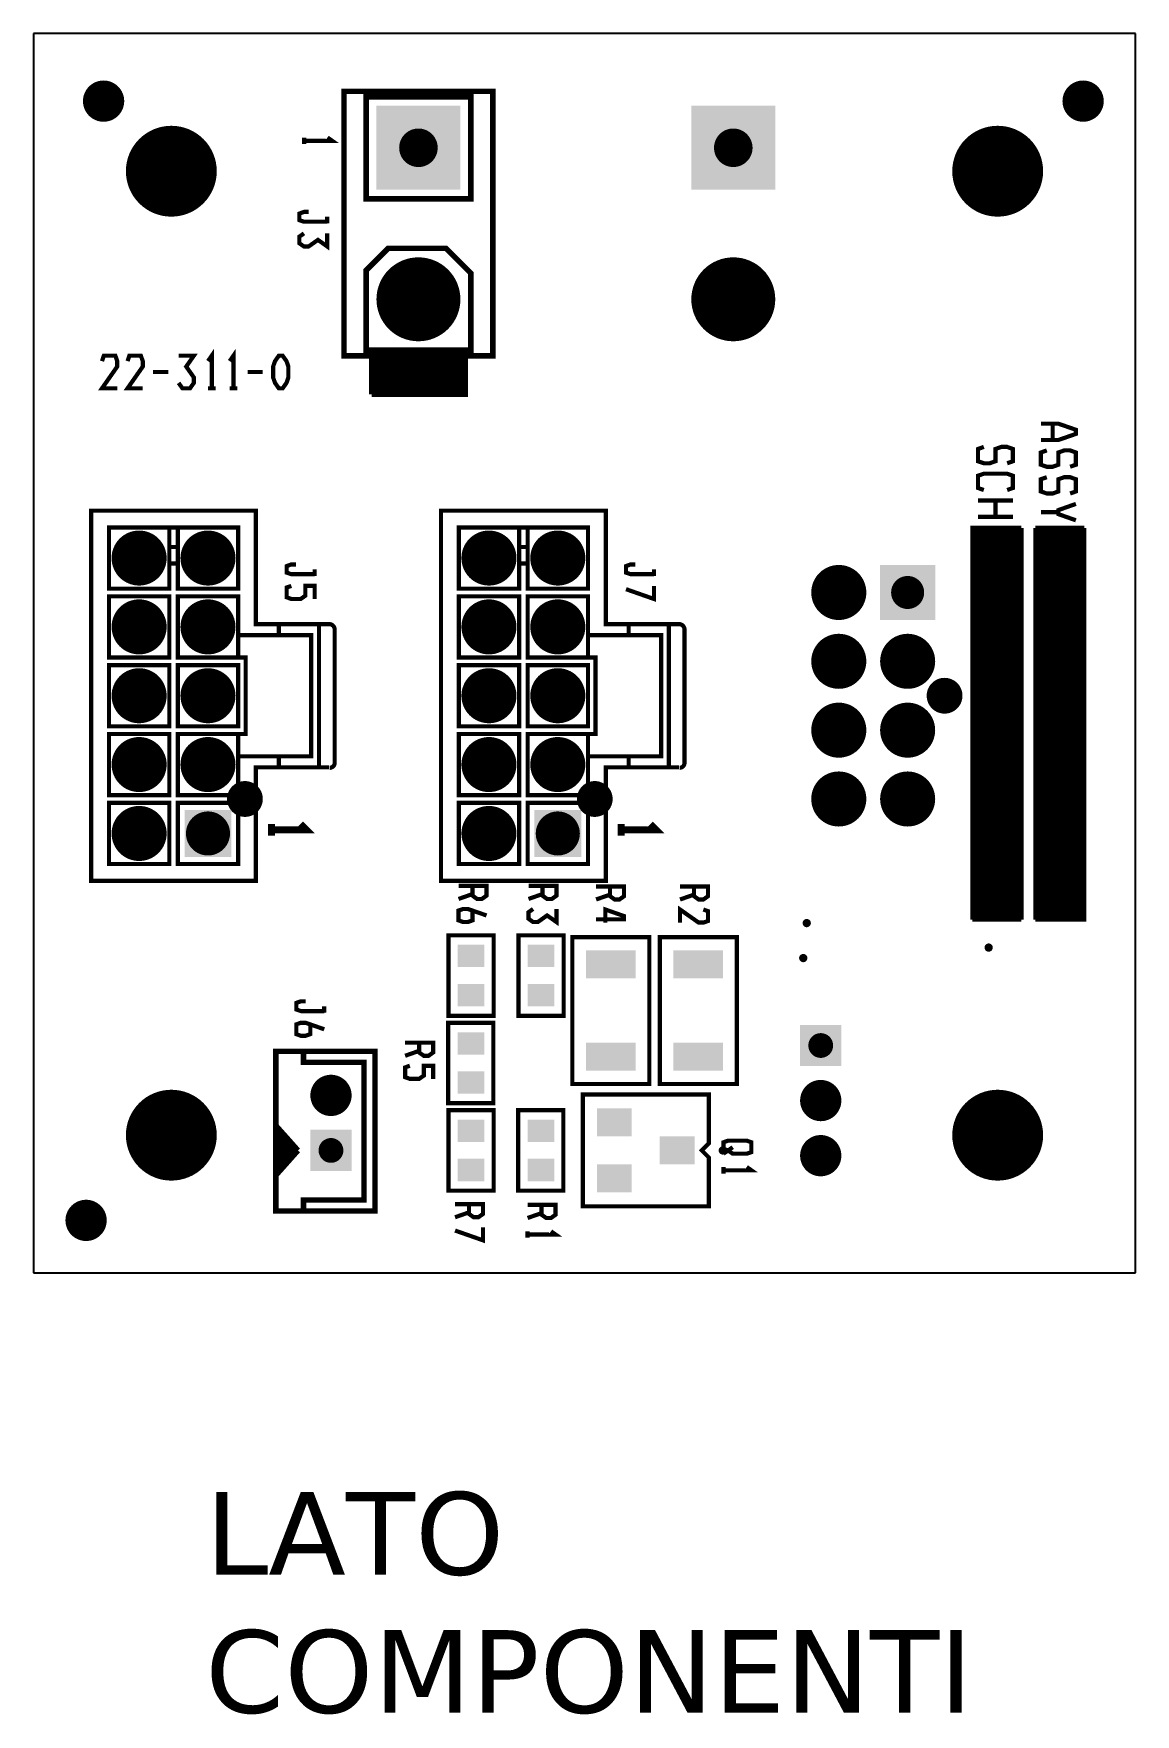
# Model space of a CAD drawing. Extents: x 0.1 to 86.4, y -32.2 to 28.9.
# Drawn here: x 0.1 to 40.1, y -32.2 to 28.9 of the extents above; entities that cross this region are included whole.
import ezdxf

# ---------------------------------------------------------------- set-up
doc = ezdxf.new("R2010")
doc.units = 0
doc.header["$MEASUREMENT"] = 0
doc.layers.get('0').update_dxf_attribs({"linetype": 'CONTINUOUS'})
for name, color, linetype in [('22-311-0_DRL', 1, 'CONTINUOUS'), ('22-311-0_SMT', 254, 'CONTINUOUS'), ('22-311-0_SST', 1, 'CONTINUOUS'), ('THRUHOLE_NPT', 11, 'CONTINUOUS'), ('THRUHOLE_TAP', 13, 'CONTINUOUS')]:
    doc.layers.add(name, color=color, linetype=linetype)
doc.styles.get("Standard").update_dxf_attribs({"font": 'verdana.ttf', "height": 3})

# ---------------------------------------------------------------- blocks, each defined once
blk = doc.blocks.new('ROUND_1')
at = {"const_width": 1.64973}
blk.add_lwpolyline([(-0.824864, 0, 1), (0.824864, 0, 1)], format="xyb", close=True, dxfattribs=at)
blk = doc.blocks.new('ROUND_6')
at = {"const_width": 0.65024}
blk.add_lwpolyline([(-0.32512, 0, 1), (0.32512, 0, 1)], format="xyb", close=True, dxfattribs=at)
blk = doc.blocks.new('ROUND_26')
at = {"const_width": 0.44958}
blk.add_lwpolyline([(-0.22479, 0, 1), (0.22479, 0, 1)], format="xyb", close=True, dxfattribs=at)
blk = doc.blocks.new('ROUND_27')
at = {"const_width": 0.59944}
blk.add_lwpolyline([(-0.29972, 0, 1), (0.29972, 0, 1)], format="xyb", close=True, dxfattribs=at)
blk = doc.blocks.new('ROUND_28')
at = {"const_width": 0.69977}
blk.add_lwpolyline([(-0.349884, 0, 1), (0.349884, 0, 1)], format="xyb", close=True, dxfattribs=at)
blk = doc.blocks.new('ROUND_29')
at = {"const_width": 0.8001}
blk.add_lwpolyline([(-0.40005, 0, 1), (0.40005, 0, 1)], format="xyb", close=True, dxfattribs=at)
blk = doc.blocks.new('ROUND_30')
at = {"const_width": 0.14986}
blk.add_lwpolyline([(-0.07493, 0, 1), (0.07493, 0, 1)], format="xyb", close=True, dxfattribs=at)
blk = doc.blocks.new('ROUND_3')
at = {"const_width": 0.7493}
blk.add_lwpolyline([(-0.37465, 0, 1), (0.37465, 0, 1)], format="xyb", close=True, dxfattribs=at)
blk = doc.blocks.new('SQUARE_4')
blk.add_solid([(0.7493, 0.7493), (0.7493, -0.7493), (-0.7493, 0.7493), (-0.7493, -0.7493)])
blk = doc.blocks.new('ROUND_5')
at = {"const_width": 0.99949}
blk.add_lwpolyline([(-0.499744, 0, 1), (0.499744, 0, 1)], format="xyb", close=True, dxfattribs=at)
blk = doc.blocks.new('SQUARE_7')
blk.add_solid([(0.99949, 0.99949), (0.99949, -0.99949), (-0.99949, 0.99949), (-0.99949, -0.99949)])
blk = doc.blocks.new('ROUND_8')
at = {"const_width": 1.524}
blk.add_lwpolyline([(-0.762, 0, 1), (0.762, 0, 1)], format="xyb", close=True, dxfattribs=at)
blk = doc.blocks.new('SQUARE_9')
blk.add_solid([(1.524, 1.524), (1.524, -1.524), (-1.524, 1.524), (-1.524, -1.524)])
blk = doc.blocks.new('SQUARE_10')
blk.add_solid([(0.84963, 0.84963), (0.84963, -0.84963), (-0.84963, 0.84963), (-0.84963, -0.84963)])
blk = doc.blocks.new('RECTANGLE_13')
blk.add_solid([(0.635, 0.508), (0.635, -0.508), (-0.635, 0.508), (-0.635, -0.508)])
blk = doc.blocks.new('RECTANGLE_14')
blk.add_solid([(0.4826, 0.4064), (0.4826, -0.4064), (-0.4826, 0.4064), (-0.4826, -0.4064)])
blk = doc.blocks.new('RECTANGLE_15')
blk.add_solid([(0.9017, 0.508), (0.9017, -0.508), (-0.9017, 0.508), (-0.9017, -0.508)])

msp = doc.modelspace()

# ---------------------------------------------------------------- linework, layer by layer
at = {"layer": '22-311-0_DRL'}
for p, q in [((40.102, 28.867), (0.105, 28.867)), ((0.105, 28.867), (0.105, -16.129)), ((40.102, -16.129), (40.102, 28.867)), ((0.105, -16.129), (8.995, -16.129)), ((8.995, -16.129), (40.102, -16.129))]:
    msp.add_line(p, q, dxfattribs=at)
at = {"layer": '22-311-0_SST'}
for points, const_width in [([(11.375, 17.171), (16.775, 17.171), (16.775, 26.772), (11.375, 26.772), (11.375, 17.171)], 0.201), ([(12.175, 22.87), (15.975, 22.87), (15.975, 26.571), (12.175, 26.571), (12.175, 22.87)], 0.201), ([(9.927, 24.859), (9.927, 25.095)], 0.152), ([(9.927, 24.976), (10.943, 24.976), (10.773, 25.095)], 0.152), ([(10.087, 22.393), (9.92, 22.393), (9.749, 22.332), (9.749, 22.096), (9.92, 22.037), (10.765, 22.037)], 0.152), ([(10.765, 21.976), (10.765, 22.215)], 0.152), ([(9.92, 21.613), (9.749, 21.494), (9.749, 21.257), (9.92, 21.138), (10.087, 21.138), (10.428, 21.377), (10.765, 21.138), (10.765, 21.613)], 0.152), ([(12.175, 17.371), (15.975, 17.371), (15.975, 20.17), (15.076, 21.072), (12.975, 21.072), (12.175, 20.272), (12.175, 17.371)], 0.201), ([(3.14, 15.987), (2.587, 15.987), (3.14, 16.777), (3.14, 16.975), (3.072, 17.173), (2.655, 17.173), (2.587, 16.975)], 0.152), ([(4.067, 15.987), (3.514, 15.987), (4.067, 16.777), (4.067, 16.975), (3.999, 17.173), (3.582, 17.173), (3.514, 16.975)], 0.152), ([(5.368, 16.185), (5.508, 15.987), (5.782, 15.987), (5.922, 16.185), (5.922, 16.383), (5.645, 16.777), (5.922, 17.173), (5.368, 17.173)], 0.152), ([(6.572, 15.987), (6.572, 17.173), (6.435, 16.975)], 0.152), ([(7.359, 15.987), (7.359, 17.173), (7.222, 16.975)], 0.152), ([(9.008, 15.987), (8.868, 16.185), (8.8, 16.383), (8.8, 16.777), (8.868, 16.975), (9.008, 17.173), (9.145, 17.173), (9.285, 16.975), (9.353, 16.777), (9.353, 16.383), (9.285, 16.185), (9.145, 15.987), (9.008, 15.987)], 0.152), ([(15.774, 17.171), (12.376, 17.171)], 0.201), ([(15.774, 17.171), (15.774, 15.771), (12.376, 15.771)], 0.201), ([(12.376, 17.171), (12.376, 15.771)], 0.201), ([(15.774, 17.018), (12.376, 17.018)], 0.201), ([(12.543, 17.171), (12.543, 15.771)], 0.201), ([(12.724, 17.171), (12.724, 15.771)], 0.201), ([(12.902, 17.171), (12.902, 15.771)], 0.201), ([(13.082, 17.171), (13.082, 15.771)], 0.201), ([(13.262, 17.171), (13.262, 15.771)], 0.201), ([(13.443, 17.171), (13.443, 15.771)], 0.201), ([(13.623, 17.171), (13.623, 15.771)], 0.201), ([(13.801, 17.171), (13.801, 15.771)], 0.201), ([(13.981, 17.171), (13.981, 15.771)], 0.201), ([(14.161, 17.171), (14.161, 15.771)], 0.201), ([(14.342, 17.171), (14.342, 15.771)], 0.201), ([(14.522, 17.171), (14.522, 15.771)], 0.201), ([(14.7, 17.171), (14.7, 15.771)], 0.201), ([(14.88, 17.171), (14.88, 15.771)], 0.201), ([(15.061, 17.171), (15.061, 15.771)], 0.201), ([(15.241, 17.171), (15.241, 15.771)], 0.201), ([(15.421, 17.171), (15.421, 15.771)], 0.201), ([(15.599, 17.171), (15.599, 15.771)], 0.201), ([(4.995, 16.581), (4.441, 16.581)], 0.152), ([(8.426, 16.581), (7.872, 16.581)], 0.152), ([(15.774, 16.838), (12.376, 16.838)], 0.201), ([(15.774, 16.657), (12.376, 16.657)], 0.201), ([(15.774, 16.48), (12.376, 16.48)], 0.201), ([(6.709, 15.987), (6.435, 15.987)], 0.152), ([(7.499, 15.987), (7.222, 15.987)], 0.152), ([(15.774, 16.299), (12.376, 16.299)], 0.201), ([(15.774, 16.119), (12.376, 16.119)], 0.201), ([(15.774, 15.939), (12.376, 15.939)], 0.201), ([(36.673, 14.112), (37.308, 14.112), (37.943, 14.333), (37.943, 14.483), (37.308, 14.704), (36.673, 14.704)], 0.152), ([(37.098, 14.112), (37.098, 14.704)], 0.152), ([(35.447, 13.267), (35.657, 13.34), (35.657, 13.785), (35.447, 13.861), (35.236, 13.861), (35.022, 13.785), (35.022, 13.34), (34.812, 13.267), (34.601, 13.267), (34.387, 13.34), (34.387, 13.785), (34.601, 13.861)], 0.152), ([(37.733, 13.14), (37.943, 13.213), (37.943, 13.658), (37.733, 13.734), (37.522, 13.734), (37.308, 13.658), (37.308, 13.213), (37.098, 13.14), (36.887, 13.14), (36.673, 13.213), (36.673, 13.658), (36.887, 13.734)], 0.152), ([(34.601, 12.296), (34.387, 12.37), (34.387, 12.814), (34.601, 12.888), (35.447, 12.888), (35.657, 12.814), (35.657, 12.37), (35.447, 12.296)], 0.152), ([(37.733, 12.169), (37.943, 12.243), (37.943, 12.687), (37.733, 12.761), (37.522, 12.761), (37.308, 12.687), (37.308, 12.243), (37.098, 12.169), (36.887, 12.169), (36.673, 12.243), (36.673, 12.687), (36.887, 12.761)], 0.152), ([(9.005, 2.627), (9.005, 2.225), (8.175, 2.225), (8.175, -1.895), (2.196, -1.895), (2.196, 11.547), (8.175, 11.547), (8.175, 7.427), (9.005, 7.427), (9.005, 7.026), (10.184, 7.026), (10.184, 2.627), (9.005, 2.627), (7.53, 2.627), (7.53, 3.437)], 0.152), ([(21.705, 2.627), (21.705, 2.225), (20.875, 2.225), (20.875, -1.895), (14.896, -1.895), (14.896, 11.547), (20.875, 11.547), (20.875, 7.427), (21.705, 7.427), (21.705, 7.026), (22.884, 7.026), (22.884, 2.627), (21.705, 2.627), (20.23, 2.627), (20.23, 3.437)], 0.152), ([(34.387, 11.918), (35.657, 11.918)], 0.152), ([(35.022, 11.323), (35.022, 11.918)], 0.152), ([(37.943, 11.196), (37.308, 11.42), (37.308, 11.567), (37.943, 11.791)], 0.152), ([(2.841, 10.935), (2.841, 8.715), (5.03, 8.715), (5.03, 9.627), (5.34, 9.627), (5.34, 8.715), (7.53, 8.715), (7.53, 10.935), (2.841, 10.935)], 0.152), ([(5.03, 10.935), (5.03, 10.226)], 0.152), ([(5.34, 10.226), (5.34, 10.935)], 0.152), ([(15.541, 10.935), (15.541, 8.715), (17.73, 8.715), (17.73, 9.627), (18.04, 9.627), (18.04, 8.715), (20.23, 8.715), (20.23, 10.935), (15.541, 10.935)], 0.152), ([(17.73, 10.935), (17.73, 10.226)], 0.152), ([(18.04, 10.226), (18.04, 10.935)], 0.152), ([(35.965, 10.922), (34.187, 10.922), (34.187, -3.302)], 0.152), ([(34.288, 10.922), (34.288, -3.302)], 0.152), ([(34.387, 11.323), (35.657, 11.323)], 0.152), ([(34.426, 10.922), (34.426, -3.302)], 0.152), ([(34.563, 10.922), (34.563, -3.302)], 0.152), ([(34.7, 10.922), (34.7, -3.302)], 0.152), ([(34.837, 10.922), (34.837, -3.302)], 0.152), ([(34.974, 10.922), (34.974, -3.302)], 0.152), ([(35.111, 10.922), (35.111, -3.302)], 0.152), ([(35.249, 10.922), (35.249, -3.302)], 0.152), ([(35.386, 10.922), (35.386, -3.302)], 0.152), ([(35.523, 10.922), (35.523, -3.302)], 0.152), ([(35.66, 10.922), (35.66, -3.302)], 0.152), ([(35.797, 10.922), (35.797, -3.302)], 0.152), ([(35.934, 10.922), (35.934, -3.302)], 0.152), ([(35.965, 10.922), (35.965, -3.302)], 0.152), ([(36.473, 10.922), (36.473, -3.302)], 0.152), ([(38.251, 10.922), (36.473, 10.922)], 0.152), ([(38.251, 10.922), (38.251, -3.302), (36.473, -3.302)], 0.152), ([(36.574, 10.922), (36.574, -3.302)], 0.152), ([(36.673, 11.494), (37.308, 11.494)], 0.152), ([(36.712, 10.922), (36.712, -3.302)], 0.152), ([(36.849, 10.922), (36.849, -3.302)], 0.152), ([(36.986, 10.922), (36.986, -3.302)], 0.152), ([(37.123, 10.922), (37.123, -3.302)], 0.152), ([(37.26, 10.922), (37.26, -3.302)], 0.152), ([(37.397, 10.922), (37.397, -3.302)], 0.152), ([(37.535, 10.922), (37.535, -3.302)], 0.152), ([(37.672, 10.922), (37.672, -3.302)], 0.152), ([(37.809, 10.922), (37.809, -3.302)], 0.152), ([(37.946, 10.922), (37.946, -3.302)], 0.152), ([(38.083, 10.922), (38.083, -3.302)], 0.152), ([(38.22, 10.922), (38.22, -3.302)], 0.152), ([(35.965, 10.79), (34.187, 10.79)], 0.152), ([(35.965, 10.653), (34.187, 10.653)], 0.152), ([(35.965, 10.516), (34.187, 10.516)], 0.152), ([(35.965, 10.379), (34.187, 10.379)], 0.152), ([(38.251, 10.79), (36.473, 10.79)], 0.152), ([(38.251, 10.653), (36.473, 10.653)], 0.152), ([(38.251, 10.516), (36.473, 10.516)], 0.152), ([(38.251, 10.379), (36.473, 10.379)], 0.152), ([(3.768, 9.657), (3.618, 9.507), (3.618, 10.142), (3.768, 9.993), (3.768, 9.657), (4.103, 9.657), (4.253, 9.507), (4.253, 10.142), (4.103, 9.993), (4.103, 9.657)], 0.152), ([(3.618, 10.142), (4.253, 10.142)], 0.152), ([(3.768, 9.993), (4.103, 9.993)], 0.152), ([(5.03, 9.627), (5.03, 10.226), (5.34, 10.226), (5.34, 9.627)], 0.152), ([(6.602, 9.993), (6.752, 10.142), (6.752, 9.507), (6.602, 9.657), (6.602, 9.993), (6.267, 9.993), (6.117, 10.142), (6.117, 9.507), (6.267, 9.657), (6.267, 9.993)], 0.152), ([(6.117, 10.142), (6.752, 10.142)], 0.152), ([(16.468, 9.657), (16.318, 9.507), (16.318, 10.142), (16.468, 9.993), (16.468, 9.657), (16.803, 9.657), (16.953, 9.507), (16.953, 10.142), (16.803, 9.993), (16.803, 9.657)], 0.152), ([(16.318, 10.142), (16.953, 10.142)], 0.152), ([(16.468, 9.993), (16.803, 9.993)], 0.152), ([(17.73, 9.627), (17.73, 10.226), (18.04, 10.226), (18.04, 9.627)], 0.152), ([(19.302, 9.993), (19.452, 10.142), (19.452, 9.507), (19.302, 9.657), (19.302, 9.993), (18.967, 9.993), (18.817, 10.142), (18.817, 9.507), (18.967, 9.657), (18.967, 9.993)], 0.152), ([(18.817, 10.142), (19.452, 10.142)], 0.152), ([(35.965, 10.241), (34.187, 10.241)], 0.152), ([(35.965, 10.104), (34.187, 10.104)], 0.152), ([(35.965, 9.967), (34.187, 9.967)], 0.152), ([(35.965, 9.83), (34.187, 9.83)], 0.152), ([(35.965, 9.693), (34.187, 9.693)], 0.152), ([(38.251, 10.241), (36.473, 10.241)], 0.152), ([(38.251, 10.104), (36.473, 10.104)], 0.152), ([(38.251, 9.967), (36.473, 9.967)], 0.152), ([(38.251, 9.83), (36.473, 9.83)], 0.152), ([(38.251, 9.693), (36.473, 9.693)], 0.152), ([(3.618, 9.507), (4.253, 9.507)], 0.152), ([(6.117, 9.507), (6.752, 9.507)], 0.152), ([(6.602, 9.657), (6.267, 9.657)], 0.152), ([(9.63, 9.594), (9.46, 9.594), (9.292, 9.533), (9.292, 9.297), (9.46, 9.238), (10.308, 9.238)], 0.152), ([(10.308, 9.177), (10.308, 9.416)], 0.152), ([(16.318, 9.507), (16.953, 9.507)], 0.152), ([(18.817, 9.507), (19.452, 9.507)], 0.152), ([(19.302, 9.657), (18.967, 9.657)], 0.152), ([(21.949, 9.594), (21.779, 9.594), (21.611, 9.533), (21.611, 9.297), (21.779, 9.238), (22.627, 9.238)], 0.152), ([(22.627, 9.177), (22.627, 9.416)], 0.152), ([(35.965, 9.556), (34.187, 9.556)], 0.152), ([(35.965, 9.418), (34.187, 9.418)], 0.152), ([(35.965, 9.281), (34.187, 9.281)], 0.152), ([(35.965, 9.144), (34.187, 9.144)], 0.152), ([(38.251, 9.556), (36.473, 9.556)], 0.152), ([(38.251, 9.418), (36.473, 9.418)], 0.152), ([(38.251, 9.281), (36.473, 9.281)], 0.152), ([(38.251, 9.144), (36.473, 9.144)], 0.152), ([(9.46, 8.814), (9.292, 8.756), (9.292, 8.4), (9.46, 8.339), (9.8, 8.339), (9.968, 8.458), (9.968, 8.814), (10.308, 8.814), (10.308, 8.339)], 0.152), ([(21.611, 8.695), (22.627, 8.339), (22.627, 8.814)], 0.152), ([(35.965, 9.007), (34.187, 9.007)], 0.152), ([(35.965, 8.87), (34.187, 8.87)], 0.152), ([(35.965, 8.733), (34.187, 8.733)], 0.152), ([(35.965, 8.596), (34.187, 8.596)], 0.152), ([(38.251, 9.007), (36.473, 9.007)], 0.152), ([(38.251, 8.87), (36.473, 8.87)], 0.152), ([(38.251, 8.733), (36.473, 8.733)], 0.152), ([(38.251, 8.596), (36.473, 8.596)], 0.152), ([(2.841, 8.436), (2.841, 6.216), (5.03, 6.216), (5.03, 8.436), (2.841, 8.436)], 0.152), ([(7.53, 2.627), (7.53, 1.217), (5.34, 1.217), (5.34, 3.437), (7.804, 3.437), (7.804, 6.216), (5.34, 6.216), (5.34, 8.436), (7.53, 8.436), (7.53, 7.026), (9.005, 7.026)], 0.152), ([(15.541, 8.436), (15.541, 6.216), (17.73, 6.216), (17.73, 8.436), (15.541, 8.436)], 0.152), ([(20.23, 2.627), (20.23, 1.217), (18.04, 1.217), (18.04, 3.437), (20.504, 3.437), (20.504, 6.216), (18.04, 6.216), (18.04, 8.436), (20.23, 8.436), (20.23, 7.026), (21.705, 7.026)], 0.152), ([(35.965, 8.458), (34.187, 8.458)], 0.152), ([(35.965, 8.321), (34.187, 8.321)], 0.152), ([(35.965, 8.184), (34.187, 8.184)], 0.152), ([(35.965, 8.047), (34.187, 8.047)], 0.152), ([(35.965, 7.91), (34.187, 7.91)], 0.152), ([(38.251, 8.458), (36.473, 8.458)], 0.152), ([(38.251, 8.321), (36.473, 8.321)], 0.152), ([(38.251, 8.184), (36.473, 8.184)], 0.152), ([(38.251, 8.047), (36.473, 8.047)], 0.152), ([(38.251, 7.91), (36.473, 7.91)], 0.152), ([(3.618, 7.008), (4.253, 7.008), (4.253, 7.643), (4.103, 7.493), (3.768, 7.493), (3.618, 7.643), (3.618, 7.008), (3.768, 7.158), (4.103, 7.158), (4.103, 7.493)], 0.152), ([(3.618, 7.643), (4.253, 7.643)], 0.152), ([(3.768, 7.158), (3.768, 7.493)], 0.152), ([(6.602, 7.493), (6.752, 7.643), (6.752, 7.008), (6.602, 7.158), (6.602, 7.493), (6.267, 7.493), (6.117, 7.643), (6.117, 7.008), (6.267, 7.158), (6.267, 7.493)], 0.152), ([(6.117, 7.643), (6.752, 7.643)], 0.152), ([(9.005, 7.427), (10.466, 7.427)], 0.152), ([(10.834, 2.225), (10.466, 2.225), (10.466, 7.427), (10.834, 7.427)], 0.152), ([(16.318, 7.008), (16.953, 7.008), (16.953, 7.643), (16.803, 7.493), (16.468, 7.493), (16.318, 7.643), (16.318, 7.008), (16.468, 7.158), (16.803, 7.158), (16.803, 7.493)], 0.152), ([(16.318, 7.643), (16.953, 7.643)], 0.152), ([(16.468, 7.158), (16.468, 7.493)], 0.152), ([(19.302, 7.493), (19.452, 7.643), (19.452, 7.008), (19.302, 7.158), (19.302, 7.493), (18.967, 7.493), (18.817, 7.643), (18.817, 7.008), (18.967, 7.158), (18.967, 7.493)], 0.152), ([(18.817, 7.643), (19.452, 7.643)], 0.152), ([(21.705, 7.427), (23.166, 7.427)], 0.152), ([(23.534, 2.225), (23.166, 2.225), (23.166, 7.427), (23.534, 7.427)], 0.152), ([(35.965, 7.773), (34.187, 7.773)], 0.152), ([(35.965, 7.635), (34.187, 7.635)], 0.152), ([(35.965, 7.498), (34.187, 7.498)], 0.152), ([(35.965, 7.361), (34.187, 7.361)], 0.152), ([(38.251, 7.773), (36.473, 7.773)], 0.152), ([(38.251, 7.635), (36.473, 7.635)], 0.152), ([(38.251, 7.498), (36.473, 7.498)], 0.152), ([(38.251, 7.361), (36.473, 7.361)], 0.152), ([(4.253, 7.008), (4.103, 7.158)], 0.152), ([(6.117, 7.008), (6.752, 7.008)], 0.152), ([(6.602, 7.158), (6.267, 7.158)], 0.152), ([(7.53, 6.216), (7.53, 7.026)], 0.152), ([(11.035, 7.226), (11.035, 2.388)], 0.152), ([(16.953, 7.008), (16.803, 7.158)], 0.152), ([(18.817, 7.008), (19.452, 7.008)], 0.152), ([(19.302, 7.158), (18.967, 7.158)], 0.152), ([(20.23, 6.216), (20.23, 7.026)], 0.152), ([(23.735, 7.226), (23.735, 2.388)], 0.152), ([(35.965, 7.224), (34.187, 7.224)], 0.152), ([(35.965, 7.087), (34.187, 7.087)], 0.152), ([(35.965, 6.95), (34.187, 6.95)], 0.152), ([(35.965, 6.812), (34.187, 6.812)], 0.152), ([(35.965, 6.675), (34.187, 6.675)], 0.152), ([(38.251, 7.224), (36.473, 7.224)], 0.152), ([(38.251, 7.087), (36.473, 7.087)], 0.152), ([(38.251, 6.95), (36.473, 6.95)], 0.152), ([(38.251, 6.812), (36.473, 6.812)], 0.152), ([(38.251, 6.675), (36.473, 6.675)], 0.152), ([(35.965, 6.538), (34.187, 6.538)], 0.152), ([(35.965, 6.401), (34.187, 6.401)], 0.152), ([(35.965, 6.264), (34.187, 6.264)], 0.152), ([(35.965, 6.127), (34.187, 6.127)], 0.152), ([(38.251, 6.538), (36.473, 6.538)], 0.152), ([(38.251, 6.401), (36.473, 6.401)], 0.152), ([(38.251, 6.264), (36.473, 6.264)], 0.152), ([(38.251, 6.127), (36.473, 6.127)], 0.152), ([(2.841, 5.936), (2.841, 3.716), (5.03, 3.716), (5.03, 5.936), (2.841, 5.936)], 0.152), ([(7.53, 5.936), (5.34, 5.936), (5.34, 3.716), (7.53, 3.716), (7.53, 5.936)], 0.152), ([(15.541, 5.936), (15.541, 3.716), (17.73, 3.716), (17.73, 5.936), (15.541, 5.936)], 0.152), ([(20.23, 5.936), (18.04, 5.936), (18.04, 3.716), (20.23, 3.716), (20.23, 5.936)], 0.152), ([(35.965, 5.989), (34.187, 5.989)], 0.152), ([(35.965, 5.852), (34.187, 5.852)], 0.152), ([(35.965, 5.715), (34.187, 5.715)], 0.152), ([(35.965, 5.578), (34.187, 5.578)], 0.152), ([(35.965, 5.441), (34.187, 5.441)], 0.152), ([(38.251, 5.989), (36.473, 5.989)], 0.152), ([(38.251, 5.852), (36.473, 5.852)], 0.152), ([(38.251, 5.715), (36.473, 5.715)], 0.152), ([(38.251, 5.578), (36.473, 5.578)], 0.152), ([(38.251, 5.441), (36.473, 5.441)], 0.152), ([(3.618, 4.509), (4.253, 4.509), (4.253, 5.144), (4.103, 4.994), (3.768, 4.994), (3.618, 5.144), (3.618, 4.509), (3.768, 4.659), (4.103, 4.659), (4.103, 4.994)], 0.152), ([(3.618, 5.144), (4.253, 5.144)], 0.152), ([(3.768, 4.659), (3.768, 4.994)], 0.152), ([(6.602, 4.994), (6.752, 5.144), (6.752, 4.509), (6.602, 4.659), (6.602, 4.994), (6.267, 4.994), (6.117, 5.144), (6.117, 4.509), (6.267, 4.659), (6.267, 4.994)], 0.152), ([(6.117, 5.144), (6.752, 5.144)], 0.152), ([(16.318, 4.509), (16.953, 4.509), (16.953, 5.144), (16.803, 4.994), (16.468, 4.994), (16.318, 5.144), (16.318, 4.509), (16.468, 4.659), (16.803, 4.659), (16.803, 4.994)], 0.152), ([(16.318, 5.144), (16.953, 5.144)], 0.152), ([(16.468, 4.659), (16.468, 4.994)], 0.152), ([(19.302, 4.994), (19.452, 5.144), (19.452, 4.509), (19.302, 4.659), (19.302, 4.994), (18.967, 4.994), (18.817, 5.144), (18.817, 4.509), (18.967, 4.659), (18.967, 4.994)], 0.152), ([(18.817, 5.144), (19.452, 5.144)], 0.152), ([(35.965, 5.304), (34.187, 5.304)], 0.152), ([(35.965, 5.167), (34.187, 5.167)], 0.152), ([(35.965, 5.029), (34.187, 5.029)], 0.152), ([(35.965, 4.892), (34.187, 4.892)], 0.152), ([(38.251, 5.304), (36.473, 5.304)], 0.152), ([(38.251, 5.167), (36.473, 5.167)], 0.152), ([(38.251, 5.029), (36.473, 5.029)], 0.152), ([(38.251, 4.892), (36.473, 4.892)], 0.152), ([(4.253, 4.509), (4.103, 4.659)], 0.152), ([(6.117, 4.509), (6.752, 4.509)], 0.152), ([(6.602, 4.659), (6.267, 4.659)], 0.152), ([(16.953, 4.509), (16.803, 4.659)], 0.152), ([(18.817, 4.509), (19.452, 4.509)], 0.152), ([(19.302, 4.659), (18.967, 4.659)], 0.152), ([(35.965, 4.755), (34.187, 4.755)], 0.152), ([(35.965, 4.618), (34.187, 4.618)], 0.152), ([(35.965, 4.481), (34.187, 4.481)], 0.152), ([(35.965, 4.344), (34.187, 4.344)], 0.152), ([(35.965, 4.206), (34.187, 4.206)], 0.152), ([(38.251, 4.755), (36.473, 4.755)], 0.152), ([(38.251, 4.618), (36.473, 4.618)], 0.152), ([(38.251, 4.481), (36.473, 4.481)], 0.152), ([(38.251, 4.344), (36.473, 4.344)], 0.152), ([(38.251, 4.206), (36.473, 4.206)], 0.152), ([(35.965, 4.069), (34.187, 4.069)], 0.152), ([(35.965, 3.932), (34.187, 3.932)], 0.152), ([(35.965, 3.795), (34.187, 3.795)], 0.152), ([(35.965, 3.658), (34.187, 3.658)], 0.152), ([(38.251, 4.069), (36.473, 4.069)], 0.152), ([(38.251, 3.932), (36.473, 3.932)], 0.152), ([(38.251, 3.795), (36.473, 3.795)], 0.152), ([(38.251, 3.658), (36.473, 3.658)], 0.152), ([(2.841, 3.437), (2.841, 1.217), (5.03, 1.217), (5.03, 3.437), (2.841, 3.437)], 0.152), ([(15.541, 3.437), (15.541, 1.217), (17.73, 1.217), (17.73, 3.437), (15.541, 3.437)], 0.152), ([(35.965, 3.521), (34.187, 3.521)], 0.152), ([(35.965, 3.383), (34.187, 3.383)], 0.152), ([(35.965, 3.246), (34.187, 3.246)], 0.152), ([(35.965, 3.109), (34.187, 3.109)], 0.152), ([(38.251, 3.521), (36.473, 3.521)], 0.152), ([(38.251, 3.383), (36.473, 3.383)], 0.152), ([(38.251, 3.246), (36.473, 3.246)], 0.152), ([(38.251, 3.109), (36.473, 3.109)], 0.152), ([(3.618, 2.009), (4.253, 2.009), (4.253, 2.644), (4.103, 2.494), (3.768, 2.494), (3.618, 2.644), (3.618, 2.009), (3.768, 2.159), (4.103, 2.159), (4.103, 2.494)], 0.152), ([(3.618, 2.644), (4.253, 2.644)], 0.152), ([(3.768, 2.159), (3.768, 2.494)], 0.152), ([(6.602, 2.494), (6.752, 2.644), (6.752, 2.009), (6.602, 2.159), (6.602, 2.494), (6.267, 2.494), (6.117, 2.644), (6.117, 2.009), (6.267, 2.159), (6.267, 2.494)], 0.152), ([(6.117, 2.644), (6.752, 2.644)], 0.152), ([(16.318, 2.009), (16.953, 2.009), (16.953, 2.644), (16.803, 2.494), (16.468, 2.494), (16.318, 2.644), (16.318, 2.009), (16.468, 2.159), (16.803, 2.159), (16.803, 2.494)], 0.152), ([(16.318, 2.644), (16.953, 2.644)], 0.152), ([(16.468, 2.159), (16.468, 2.494)], 0.152), ([(19.302, 2.494), (19.452, 2.644), (19.452, 2.009), (19.302, 2.159), (19.302, 2.494), (18.967, 2.494), (18.817, 2.644), (18.817, 2.009), (18.967, 2.159), (18.967, 2.494)], 0.152), ([(18.817, 2.644), (19.452, 2.644)], 0.152), ([(35.965, 2.972), (34.187, 2.972)], 0.152), ([(35.965, 2.835), (34.187, 2.835)], 0.152), ([(35.965, 2.698), (34.187, 2.698)], 0.152), ([(35.965, 2.56), (34.187, 2.56)], 0.152), ([(35.965, 2.423), (34.187, 2.423)], 0.152), ([(38.251, 2.972), (36.473, 2.972)], 0.152), ([(38.251, 2.835), (36.473, 2.835)], 0.152), ([(38.251, 2.698), (36.473, 2.698)], 0.152), ([(38.251, 2.56), (36.473, 2.56)], 0.152), ([(38.251, 2.423), (36.473, 2.423)], 0.152), ([(4.253, 2.009), (4.103, 2.159)], 0.152), ([(6.117, 2.009), (6.752, 2.009)], 0.152), ([(6.602, 2.159), (6.267, 2.159)], 0.152), ([(9.005, 2.225), (10.466, 2.225)], 0.152), ([(16.953, 2.009), (16.803, 2.159)], 0.152), ([(18.817, 2.009), (19.452, 2.009)], 0.152), ([(19.302, 2.159), (18.967, 2.159)], 0.152), ([(21.705, 2.225), (23.166, 2.225)], 0.152), ([(35.965, 2.286), (34.187, 2.286)], 0.152), ([(35.965, 2.149), (34.187, 2.149)], 0.152), ([(35.965, 2.012), (34.187, 2.012)], 0.152), ([(35.965, 1.875), (34.187, 1.875)], 0.152), ([(38.251, 2.286), (36.473, 2.286)], 0.152), ([(38.251, 2.149), (36.473, 2.149)], 0.152), ([(38.251, 2.012), (36.473, 2.012)], 0.152), ([(38.251, 1.875), (36.473, 1.875)], 0.152), ([(35.965, 1.738), (34.187, 1.738)], 0.152), ([(35.965, 1.6), (34.187, 1.6)], 0.152), ([(35.965, 1.463), (34.187, 1.463)], 0.152), ([(35.965, 1.326), (34.187, 1.326)], 0.152), ([(35.965, 1.189), (34.187, 1.189)], 0.152), ([(38.251, 1.738), (36.473, 1.738)], 0.152), ([(38.251, 1.6), (36.473, 1.6)], 0.152), ([(38.251, 1.463), (36.473, 1.463)], 0.152), ([(38.251, 1.326), (36.473, 1.326)], 0.152), ([(38.251, 1.189), (36.473, 1.189)], 0.152), ([(2.841, 0.935), (2.841, -1.285), (5.03, -1.285), (5.03, 0.935), (2.841, 0.935)], 0.152), ([(7.53, 0.935), (5.34, 0.935), (5.34, -1.285), (7.53, -1.285), (7.53, 0.935)], 0.152), ([(15.541, 0.935), (15.541, -1.285), (17.73, -1.285), (17.73, 0.935), (15.541, 0.935)], 0.152), ([(20.23, 0.935), (18.04, 0.935), (18.04, -1.285), (20.23, -1.285), (20.23, 0.935)], 0.152), ([(35.965, 1.052), (34.187, 1.052)], 0.152), ([(35.965, 0.915), (34.187, 0.915)], 0.152), ([(35.965, 0.777), (34.187, 0.777)], 0.152), ([(35.965, 0.64), (34.187, 0.64)], 0.152), ([(38.251, 1.052), (36.473, 1.052)], 0.152), ([(38.251, 0.915), (36.473, 0.915)], 0.152), ([(38.251, 0.777), (36.473, 0.777)], 0.152), ([(38.251, 0.64), (36.473, 0.64)], 0.152), ([(3.618, -0.493), (4.253, -0.493), (4.253, 0.142), (3.618, 0.142), (3.618, -0.493), (3.768, -0.343), (4.103, -0.343), (4.103, -0.007), (3.768, -0.007), (3.768, -0.343)], 0.152), ([(3.618, 0.142), (3.768, -0.007)], 0.152), ([(4.253, 0.142), (4.103, -0.007)], 0.152), ([(6.602, -0.007), (6.752, 0.142), (6.752, -0.493), (6.602, -0.343), (6.602, -0.007), (6.267, -0.007), (6.117, 0.142), (6.117, -0.493), (6.267, -0.343), (6.267, -0.007)], 0.152), ([(6.117, 0.142), (6.752, 0.142)], 0.152), ([(8.736, -0.259), (8.736, 0.165)], 0.254), ([(8.736, -0.046), (10.006, -0.046), (9.795, 0.165)], 0.254), ([(16.318, -0.493), (16.953, -0.493), (16.953, 0.142), (16.318, 0.142), (16.318, -0.493), (16.468, -0.343), (16.803, -0.343), (16.803, -0.007), (16.468, -0.007), (16.468, -0.343)], 0.152), ([(16.318, 0.142), (16.468, -0.007)], 0.152), ([(16.953, 0.142), (16.803, -0.007)], 0.152), ([(19.302, -0.007), (19.452, 0.142), (19.452, -0.493), (19.302, -0.343), (19.302, -0.007), (18.967, -0.007), (18.817, 0.142), (18.817, -0.493), (18.967, -0.343), (18.967, -0.007)], 0.152), ([(18.817, 0.142), (19.452, 0.142)], 0.152), ([(21.436, -0.259), (21.436, 0.165)], 0.254), ([(21.436, -0.046), (22.706, -0.046), (22.495, 0.165)], 0.254), ([(35.965, 0.503), (34.187, 0.503)], 0.152), ([(35.965, 0.366), (34.187, 0.366)], 0.152), ([(35.965, 0.229), (34.187, 0.229)], 0.152), ([(35.965, 0.092), (34.187, 0.092)], 0.152), ([(35.965, -0.046), (34.187, -0.046)], 0.152), ([(38.251, 0.503), (36.473, 0.503)], 0.152), ([(38.251, 0.366), (36.473, 0.366)], 0.152), ([(38.251, 0.229), (36.473, 0.229)], 0.152), ([(38.251, 0.092), (36.473, 0.092)], 0.152), ([(38.251, -0.046), (36.473, -0.046)], 0.152), ([(4.253, -0.493), (4.103, -0.343)], 0.152), ([(6.117, -0.493), (6.752, -0.493)], 0.152), ([(6.602, -0.343), (6.267, -0.343)], 0.152), ([(16.953, -0.493), (16.803, -0.343)], 0.152), ([(18.817, -0.493), (19.452, -0.493)], 0.152), ([(19.302, -0.343), (18.967, -0.343)], 0.152), ([(35.965, -0.183), (34.187, -0.183)], 0.152), ([(35.965, -0.32), (34.187, -0.32)], 0.152), ([(35.965, -0.457), (34.187, -0.457)], 0.152), ([(35.965, -0.594), (34.187, -0.594)], 0.152), ([(38.251, -0.183), (36.473, -0.183)], 0.152), ([(38.251, -0.32), (36.473, -0.32)], 0.152), ([(38.251, -0.457), (36.473, -0.457)], 0.152), ([(38.251, -0.594), (36.473, -0.594)], 0.152), ([(35.965, -0.731), (34.187, -0.731)], 0.152), ([(35.965, -0.869), (34.187, -0.869)], 0.152), ([(35.965, -1.006), (34.187, -1.006)], 0.152), ([(35.965, -1.143), (34.187, -1.143)], 0.152), ([(35.965, -1.28), (34.187, -1.28)], 0.152), ([(38.251, -0.731), (36.473, -0.731)], 0.152), ([(38.251, -0.869), (36.473, -0.869)], 0.152), ([(38.251, -1.006), (36.473, -1.006)], 0.152), ([(38.251, -1.143), (36.473, -1.143)], 0.152), ([(38.251, -1.28), (36.473, -1.28)], 0.152), ([(35.965, -1.417), (34.187, -1.417)], 0.152), ([(35.965, -1.554), (34.187, -1.554)], 0.152), ([(35.965, -1.691), (34.187, -1.691)], 0.152), ([(35.965, -1.829), (34.187, -1.829)], 0.152), ([(38.251, -1.417), (36.473, -1.417)], 0.152), ([(38.251, -1.554), (36.473, -1.554)], 0.152), ([(38.251, -1.691), (36.473, -1.691)], 0.152), ([(38.251, -1.829), (36.473, -1.829)], 0.152), ([(16.039, -2.078), (16.039, -2.433), (16.206, -2.553), (16.376, -2.553), (16.547, -2.433), (16.547, -2.078), (15.531, -2.078)], 0.152), ([(16.039, -2.375), (15.531, -2.553)], 0.152), ([(18.579, -2.078), (18.579, -2.433), (18.746, -2.553), (18.916, -2.553), (19.087, -2.433), (19.087, -2.078), (18.071, -2.078)], 0.152), ([(18.579, -2.375), (18.071, -2.553)], 0.152), ([(21.032, -2.098), (21.032, -2.453), (21.2, -2.573), (21.37, -2.573), (21.54, -2.453), (21.54, -2.098), (20.524, -2.098)], 0.152), ([(21.032, -2.395), (20.524, -2.573)], 0.152), ([(24.08, -2.098), (24.08, -2.453), (24.248, -2.573), (24.418, -2.573), (24.588, -2.453), (24.588, -2.098), (23.572, -2.098)], 0.152), ([(24.08, -2.395), (23.572, -2.573)], 0.152), ([(35.965, -1.966), (34.187, -1.966)], 0.152), ([(35.965, -2.103), (34.187, -2.103)], 0.152), ([(35.965, -2.24), (34.187, -2.24)], 0.152), ([(35.965, -2.377), (34.187, -2.377)], 0.152), ([(35.965, -2.514), (34.187, -2.514)], 0.152), ([(38.251, -1.966), (36.473, -1.966)], 0.152), ([(38.251, -2.103), (36.473, -2.103)], 0.152), ([(38.251, -2.24), (36.473, -2.24)], 0.152), ([(38.251, -2.377), (36.473, -2.377)], 0.152), ([(38.251, -2.514), (36.473, -2.514)], 0.152), ([(16.039, -2.974), (16.039, -3.33), (15.868, -3.391), (15.698, -3.391), (15.531, -3.33), (15.531, -2.974), (15.698, -2.916), (15.868, -2.916), (16.547, -3.152)], 0.152), ([(18.238, -2.916), (18.071, -3.035), (18.071, -3.271), (18.238, -3.391), (18.408, -3.391), (18.746, -3.152), (19.087, -3.391), (19.087, -2.916)], 0.152), ([(20.862, -3.411), (20.862, -2.936), (21.54, -3.175), (21.54, -3.292), (20.524, -3.292)], 0.152), ([(23.572, -3.411), (23.572, -2.936), (24.248, -3.411), (24.418, -3.411), (24.588, -3.353), (24.588, -2.997), (24.418, -2.936)], 0.152), ([(35.965, -2.652), (34.187, -2.652)], 0.152), ([(35.965, -2.789), (34.187, -2.789)], 0.152), ([(35.965, -2.926), (34.187, -2.926)], 0.152), ([(35.965, -3.063), (34.187, -3.063)], 0.152), ([(38.251, -2.652), (36.473, -2.652)], 0.152), ([(38.251, -2.789), (36.473, -2.789)], 0.152), ([(38.251, -2.926), (36.473, -2.926)], 0.152), ([(38.251, -3.063), (36.473, -3.063)], 0.152), ([(35.965, -3.2), (34.187, -3.2)], 0.152), ([(35.965, -3.302), (34.187, -3.302)], 0.152), ([(38.251, -3.2), (36.473, -3.2)], 0.152), ([(16.806, -6.794), (16.806, -3.873), (15.167, -3.873), (15.167, -6.794), (16.806, -6.794)], 0.152), ([(19.346, -6.794), (19.346, -3.873), (17.707, -3.873), (17.707, -6.794), (19.346, -6.794)], 0.152), ([(19.663, -3.937), (22.457, -3.937), (22.457, -9.271), (19.663, -9.271), (19.663, -3.937)], 0.152), ([(22.838, -3.937), (25.632, -3.937), (25.632, -9.271), (22.838, -9.271), (22.838, -3.937)], 0.152), ([(9.978, -6.269), (9.808, -6.269), (9.64, -6.327), (9.64, -6.566), (9.808, -6.624), (10.656, -6.624)], 0.152), ([(10.656, -6.683), (10.656, -6.446)], 0.152), ([(10.148, -7.107), (10.148, -7.462), (9.978, -7.521), (9.808, -7.521), (9.64, -7.462), (9.64, -7.107), (9.808, -7.048), (9.978, -7.048), (10.656, -7.285)], 0.152), ([(15.155, -7.048), (15.155, -9.969), (16.793, -9.969), (16.793, -7.048), (15.155, -7.048)], 0.152), ([(14.1, -7.772), (14.1, -8.128), (14.271, -8.247), (14.441, -8.247), (14.608, -8.128), (14.608, -7.772), (13.592, -7.772)], 0.152), ([(8.901, -8.085), (12.5, -8.085), (12.5, -13.883), (8.901, -13.883), (8.901, -8.085)], 0.201), ([(9.899, -13.883), (9.899, -13.485), (12.099, -13.485), (12.099, -8.483), (9.899, -8.483), (9.899, -8.085)], 0.201), ([(14.1, -8.069), (13.592, -8.247)], 0.152), ([(13.763, -8.61), (13.592, -8.669), (13.592, -9.024), (13.763, -9.085), (14.1, -9.085), (14.271, -8.966), (14.271, -8.61), (14.608, -8.61), (14.608, -9.085)], 0.152), ([(20.044, -9.652), (20.044, -13.716), (24.616, -13.716), (24.616, -11.938), (24.362, -11.684), (24.616, -11.43), (24.616, -9.652), (20.044, -9.652)], 0.152), ([(16.806, -13.144), (16.806, -10.223), (15.167, -10.223), (15.167, -13.144), (16.806, -13.144)], 0.152), ([(17.695, -10.223), (17.695, -13.144), (19.333, -13.144), (19.333, -10.223), (17.695, -10.223)], 0.152), ([(8.901, -10.785), (8.901, -10.884), (8.901, -12.583)], 0.201), ([(8.901, -10.785), (9.701, -11.684)], 0.201), ([(9.071, -10.978), (8.901, -10.978)], 0.201), ([(9.069, -10.975), (9.069, -12.395)], 0.201), ([(9.231, -11.158), (8.901, -11.158)], 0.201), ([(9.391, -11.336), (8.901, -11.336)], 0.201), ([(9.551, -11.516), (8.901, -11.516)], 0.201), ([(9.701, -11.684), (8.901, -12.583)], 0.201), ([(9.249, -11.176), (9.249, -12.192)], 0.201), ([(9.427, -11.379), (9.427, -11.991)], 0.201), ([(9.607, -11.58), (9.607, -11.788)], 0.201), ([(25.317, -11.328), (25.147, -11.389), (25.147, -11.625), (25.317, -11.684), (25.485, -11.803), (25.993, -11.803), (26.163, -11.745), (26.163, -11.389), (25.993, -11.328), (25.317, -11.328)], 0.152), ([(25.485, -11.567), (25.147, -11.803)], 0.152), ([(9.689, -11.697), (8.901, -11.697)], 0.201), ([(9.528, -11.877), (8.901, -11.877)], 0.201), ([(9.368, -12.057), (8.901, -12.057)], 0.201), ([(9.208, -12.235), (8.901, -12.235)], 0.201), ([(9.048, -12.415), (8.901, -12.415)], 0.201), ([(25.147, -12.522), (25.147, -12.286)], 0.152), ([(25.147, -12.405), (26.163, -12.405), (25.993, -12.286)], 0.152), ([(15.912, -13.635), (15.912, -13.99), (16.079, -14.11), (16.249, -14.11), (16.42, -13.99), (16.42, -13.635), (15.404, -13.635)], 0.152), ([(15.912, -13.932), (15.404, -14.11)], 0.152), ([(18.545, -13.662), (18.545, -14.018), (18.716, -14.137), (18.886, -14.137), (19.053, -14.018), (19.053, -13.662), (18.037, -13.662)], 0.152), ([(18.545, -13.96), (18.037, -14.137)], 0.152), ([(15.404, -14.592), (16.42, -14.948), (16.42, -14.473)], 0.152), ([(18.037, -14.856), (18.037, -14.62)], 0.152), ([(18.037, -14.737), (19.053, -14.737), (18.886, -14.62)], 0.152)]:
    msp.add_lwpolyline(points, dxfattribs=dict(at, const_width=const_width))
at = {"layer": '22-311-0_SST', "const_width": 0.152}
for points in [[(11.035, 7.226, 0.414214), (10.834, 7.427)], [(23.735, 7.226, 0.414214), (23.534, 7.427)], [(10.857, 2.21, 0.405987), (11.035, 2.388)], [(23.557, 2.21, 0.405987), (23.735, 2.388)]]:
    msp.add_lwpolyline(points, format="xyb", dxfattribs=at)

# ---------------------------------------------------------------- block references
at = {"layer": '22-311-0_DRL'}
for name, p in [('ROUND_1', (5.104, 23.871)), ('ROUND_28', (14.075, 24.722)), ('ROUND_28', (25.505, 24.722)), ('ROUND_1', (35.104, 23.871)), ('ROUND_28', (14.075, 19.22)), ('ROUND_28', (25.505, 19.22)), ('ROUND_27', (3.935, 9.825)), ('ROUND_27', (6.435, 9.825)), ('ROUND_27', (16.635, 9.825)), ('ROUND_27', (19.135, 9.825)), ('ROUND_27', (29.335, 8.575)), ('ROUND_27', (31.835, 8.575)), ('ROUND_27', (3.935, 7.326)), ('ROUND_27', (6.435, 7.326)), ('ROUND_27', (16.635, 7.326)), ('ROUND_27', (19.135, 7.326)), ('ROUND_27', (29.335, 6.076)), ('ROUND_27', (31.835, 6.076)), ('ROUND_27', (3.935, 4.826)), ('ROUND_27', (6.435, 4.826)), ('ROUND_27', (16.635, 4.826)), ('ROUND_27', (19.135, 4.826)), ('ROUND_6', (33.176, 4.826)), ('ROUND_27', (29.335, 3.576)), ('ROUND_27', (31.835, 3.576)), ('ROUND_27', (3.935, 2.327)), ('ROUND_27', (6.435, 2.327)), ('ROUND_27', (16.635, 2.327)), ('ROUND_27', (19.135, 2.327)), ('ROUND_6', (7.776, 1.077)), ('ROUND_6', (20.476, 1.077)), ('ROUND_27', (29.335, 1.077)), ('ROUND_27', (31.835, 1.077)), ('ROUND_29', (6.435, -0.175)), ('ROUND_29', (19.135, -0.175)), ('ROUND_27', (3.935, -0.175)), ('ROUND_27', (16.635, -0.175)), ('ROUND_30', (28.172, -3.429)), ('ROUND_30', (34.776, -4.318)), ('ROUND_30', (28.045, -4.699)), ('ROUND_26', (28.68, -7.874)), ('ROUND_1', (5.104, -11.13)), ('ROUND_26', (10.9, -9.685)), ('ROUND_26', (28.68, -9.873)), ('ROUND_1', (35.104, -11.13)), ('ROUND_26', (10.9, -11.684)), ('ROUND_30', (25.124, -11.684)), ('ROUND_26', (28.68, -11.874))]:
    msp.add_blockref(name, p, dxfattribs=at)
at = {"layer": '22-311-0_SMT'}
for name, p in [('ROUND_3', (2.645, 26.416)), ('ROUND_3', (38.205, 26.416)), ('SQUARE_9', (14.075, 24.722)), ('SQUARE_9', (25.505, 24.722)), ('ROUND_8', (14.075, 19.22)), ('ROUND_8', (25.505, 19.22)), ('ROUND_5', (3.935, 9.825)), ('ROUND_5', (6.435, 9.825)), ('ROUND_5', (16.635, 9.825)), ('ROUND_5', (19.135, 9.825)), ('ROUND_5', (29.335, 8.575)), ('SQUARE_7', (31.835, 8.575)), ('ROUND_5', (3.935, 7.326)), ('ROUND_5', (6.435, 7.326)), ('ROUND_5', (16.635, 7.326)), ('ROUND_5', (19.135, 7.326)), ('ROUND_5', (29.335, 6.076)), ('ROUND_5', (31.835, 6.076)), ('ROUND_5', (3.935, 4.826)), ('ROUND_5', (6.435, 4.826)), ('ROUND_5', (16.635, 4.826)), ('ROUND_5', (19.135, 4.826)), ('ROUND_5', (29.335, 3.576)), ('ROUND_5', (31.835, 3.576)), ('ROUND_5', (3.935, 2.327)), ('ROUND_5', (6.435, 2.327)), ('ROUND_5', (16.635, 2.327)), ('ROUND_5', (19.135, 2.327)), ('ROUND_5', (29.335, 1.077)), ('ROUND_5', (31.835, 1.077)), ('ROUND_5', (3.935, -0.175)), ('SQUARE_10', (6.435, -0.175)), ('ROUND_5', (16.635, -0.175)), ('SQUARE_10', (19.135, -0.175)), ('RECTANGLE_14', (15.98, -4.623)), ('RECTANGLE_14', (18.52, -4.623)), ('RECTANGLE_15', (21.06, -4.927)), ('RECTANGLE_15', (24.235, -4.927)), ('RECTANGLE_14', (15.98, -6.045)), ('RECTANGLE_14', (18.52, -6.045)), ('SQUARE_4', (28.68, -7.874)), ('RECTANGLE_14', (15.98, -7.798)), ('RECTANGLE_15', (21.06, -8.28)), ('RECTANGLE_15', (24.235, -8.28)), ('ROUND_3', (10.9, -9.685)), ('RECTANGLE_14', (15.98, -9.22)), ('ROUND_3', (28.68, -9.873)), ('RECTANGLE_13', (21.187, -10.668)), ('SQUARE_4', (10.9, -11.684)), ('RECTANGLE_14', (15.98, -10.973)), ('RECTANGLE_14', (18.52, -10.973)), ('RECTANGLE_13', (23.473, -11.684)), ('ROUND_3', (28.68, -11.874)), ('RECTANGLE_14', (15.98, -12.395)), ('RECTANGLE_14', (18.52, -12.395)), ('RECTANGLE_13', (21.187, -12.7)), ('ROUND_3', (2.01, -14.224))]:
    msp.add_blockref(name, p, dxfattribs=at)
at = {"layer": 'THRUHOLE_NPT'}
for name, p in [('ROUND_1', (5.104, 23.871)), ('ROUND_1', (35.104, 23.871)), ('ROUND_6', (33.176, 4.826)), ('ROUND_6', (7.776, 1.077)), ('ROUND_6', (20.476, 1.077)), ('ROUND_1', (5.104, -11.13)), ('ROUND_1', (35.104, -11.13))]:
    msp.add_blockref(name, p, dxfattribs=at)
at = {"layer": 'THRUHOLE_TAP'}
for name, p in [('ROUND_28', (14.075, 24.722)), ('ROUND_28', (25.505, 24.722)), ('ROUND_28', (14.075, 19.22)), ('ROUND_28', (25.505, 19.22)), ('ROUND_27', (3.935, 9.825)), ('ROUND_27', (6.435, 9.825)), ('ROUND_27', (16.635, 9.825)), ('ROUND_27', (19.135, 9.825)), ('ROUND_27', (29.335, 8.575)), ('ROUND_27', (31.835, 8.575)), ('ROUND_27', (3.935, 7.326)), ('ROUND_27', (6.435, 7.326)), ('ROUND_27', (16.635, 7.326)), ('ROUND_27', (19.135, 7.326)), ('ROUND_27', (29.335, 6.076)), ('ROUND_27', (31.835, 6.076)), ('ROUND_27', (3.935, 4.826)), ('ROUND_27', (6.435, 4.826)), ('ROUND_27', (16.635, 4.826)), ('ROUND_27', (19.135, 4.826)), ('ROUND_27', (29.335, 3.576)), ('ROUND_27', (31.835, 3.576)), ('ROUND_27', (3.935, 2.327)), ('ROUND_27', (6.435, 2.327)), ('ROUND_27', (16.635, 2.327)), ('ROUND_27', (19.135, 2.327)), ('ROUND_27', (29.335, 1.077)), ('ROUND_27', (31.835, 1.077)), ('ROUND_29', (6.435, -0.175)), ('ROUND_29', (19.135, -0.175)), ('ROUND_27', (3.935, -0.175)), ('ROUND_27', (16.635, -0.175)), ('ROUND_30', (28.172, -3.429)), ('ROUND_30', (34.776, -4.318)), ('ROUND_30', (28.045, -4.699)), ('ROUND_26', (28.68, -7.874)), ('ROUND_26', (10.9, -9.685)), ('ROUND_26', (28.68, -9.873)), ('ROUND_26', (10.9, -11.684)), ('ROUND_30', (25.124, -11.684)), ('ROUND_26', (28.68, -11.874))]:
    msp.add_blockref(name, p, dxfattribs=at)

# ---------------------------------------------------------------- texts
at = {"linetype": 'Continuous'}
for s, p in [('LATO', (6.332, -27.087)), ('COMPONENTI', (6.332, -32.102))]:
    msp.add_text(s, height=3, dxfattribs=at).set_placement(p)

doc.saveas('drawing.dxf')
